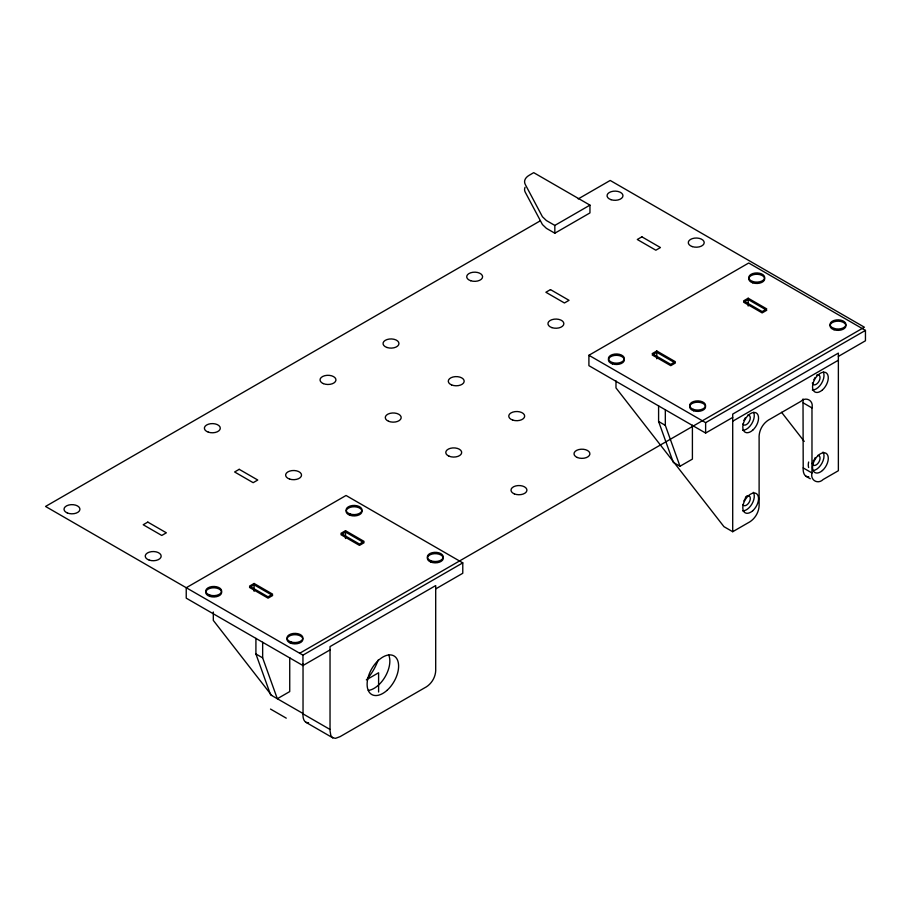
<?xml version="1.0" encoding="UTF-8"?>
<svg xmlns="http://www.w3.org/2000/svg" width="911" height="911" viewBox="0 0 911 911"><rect width="100%" height="100%" fill="white"/><g stroke="black" fill="none" stroke-linecap="round" stroke-linejoin="round"><path stroke-width="1.37" d="M303.033 713.518L270.59 694.854L255.911 653.973L255.923 638.383M289.732 657.696L289.732 691.574L277.32 698.737L262.653 657.856L262.653 642.266M692.406 425.209L692.406 459.098L680.005 466.261L673.263 462.367L658.596 421.486L658.596 405.896M680.005 466.261L665.326 425.369L665.326 409.779M540.075 220.94L45.55 506.448L302.953 655.146L302.953 665.542L330.033 649.907M578.212 198.917L610.199 180.458L864.402 327.22L299.753 653.221M589.952 205.134L533.709 172.657L529.234 175.254A15.908 9.178 0 0 0 525.271 184.432L542.421 216.727L546.384 220.53L554.833 225.416L589.952 205.134L589.952 212.923L554.833 233.205L546.384 228.331L542.421 224.527L525.271 192.232A15.908 9.178 0 0 1 525.043 187.324M732.706 417.42L705.626 433.055L588.905 365.664L588.905 355.279L748.728 263.006L865.45 330.397L865.45 340.782L838.371 356.417M254.112 584.794L249.512 587.447L268.062 598.163L272.662 595.509L254.112 584.794L254.112 591.296M345.52 532.024L340.919 534.677L359.469 545.393L364.07 542.74L345.52 532.024L345.52 538.515M656.785 352.318L652.185 354.971L670.747 365.675L675.336 363.022L656.785 352.318L656.785 358.809M748.193 299.537L743.592 302.19L762.154 312.906L766.755 310.252L748.193 299.537L748.193 306.028M302.953 655.146L462.777 562.873L462.777 573.27L435.697 588.905M588.905 355.279L705.626 422.658L865.45 330.397M732.706 421.224L838.371 360.221M366.336 679.845L378.6 672.762L378.6 692.018M732.706 531.717L747.863 522.971C755.06 519.418 759.637 511.492 759.114 503.487L759.114 438.453C758.578 430.447 763.156 422.522 770.353 418.98L800.723 401.444C806.053 396.137 813.899 400.669 811.974 407.934L811.974 472.968C810.038 480.234 817.884 484.766 823.214 479.459L838.371 470.714L838.371 353.092L732.706 414.095L732.706 531.717L723.949 526.66L615.984 387.915L615.984 380.9M808.752 476.76C803.957 477.341 802.842 471.534 803.206 467.912L803.012 398.961M308.567 722.73C303.773 723.323 302.668 717.515 303.033 713.894L303.033 664.017M332.72 737.796L335.567 738.32L340.11 736.635L424.446 687.953C431.643 684.4 436.221 676.474 435.697 668.469L435.697 585.579L330.033 646.582L330.033 730.827L330.852 735.598L332.72 737.796L305.732 722.207M803.206 402.878L811.974 407.934M803.206 467.912L811.974 472.968M805.905 476.237L810.289 478.765M658.596 421.486L665.326 425.369M462.777 562.873L346.043 495.482L186.231 587.754L186.231 598.151L302.953 665.542M255.911 653.973L262.653 657.856M303.033 713.894L330.033 729.472M270.51 709.065L286.259 718.153M781.581 412.307L804.219 441.402M271.683 695.423L213.311 620.402L213.311 611.987M705.626 422.658L705.626 433.055M554.833 225.416L554.833 233.205M745.722 496.825A5.5 3.177 -60 0 1 743.797 500.948M815.22 457.561A5.5 3.177 -60 0 1 813.193 461.068M815.049 377.473A5.5 3.177 -60 0 1 813.853 379.693M745.312 417.739A5.5 3.177 -60 0 1 743.797 420.358M753.295 492.316A11.137 6.434 -60 0 1 751.985 503.92A11.137 6.434 -60 0 1 742.59 510.855M746.416 496.21A5.5 3.177 -60 0 1 750.265 497.873A5.5 3.177 -60 0 1 747.453 504.421A5.5 3.177 -60 0 1 742.841 504.546M823.032 452.05A11.137 6.434 -60 0 1 821.984 463.175A11.137 6.434 -60 0 1 813.022 470.588M808.649 467.525A11.137 6.434 -60 0 1 808.649 462.014M817.691 455.432A5.5 3.177 -60 0 1 819.934 459.315A5.5 3.177 -60 0 1 815.892 465.065A5.5 3.177 -60 0 1 812.282 463.141M823.373 372.075A11.137 6.434 -60 0 1 821.437 383.542A11.137 6.434 -60 0 1 812.327 390.01M816.552 375.161A5.5 3.177 -60 0 1 820.037 377.61A5.5 3.177 -60 0 1 816.552 384.089A5.5 3.177 -60 0 1 812.339 382.973M753.636 412.341A11.137 6.434 -60 0 1 751.7 423.809A11.137 6.434 -60 0 1 742.59 430.277M747.589 415.165A5.5 3.177 -60 0 1 749.297 421.463A5.5 3.177 -60 0 1 742.841 423.968M378.145 660.076A35.472 20.475 -60 0 1 367.384 678.718M388.746 655.02A22.274 12.856 -60 0 1 385.239 676.6A22.274 12.856 -60 0 1 368.306 690.424M147.798 522.094L143.209 524.747L161.759 535.463L166.36 532.81L147.798 522.094M239.206 469.324L234.617 471.978L253.167 482.682L257.767 480.029L239.206 469.324M550.483 289.607L545.883 292.26L564.433 302.976L569.033 300.323L550.483 289.607M641.891 236.837L637.29 239.491L655.84 250.206L660.441 247.553L641.891 236.837M254.112 583.473L249.512 586.126L268.062 596.842L272.662 594.177L254.112 583.473M345.52 530.692L340.919 533.345L359.469 544.061L364.07 541.407L345.52 530.692M656.785 350.986L652.185 353.639L670.747 364.354L675.336 361.701L656.785 350.986M748.193 298.216L743.592 300.869L762.154 311.573L766.755 308.92L748.193 298.216M67.312 512.95A7.948 4.589 0 0 0 79.883 509.704A7.948 4.589 0 0 0 68.735 505.036A7.948 4.589 0 0 0 67.312 512.95M149.233 560.117A7.948 4.589 0 0 0 161.167 556.131A7.948 4.589 0 0 0 149.233 552.157A7.948 4.589 0 0 0 149.233 560.117M208.357 432.167A7.948 4.589 0 0 0 220.291 428.193A7.948 4.589 0 0 0 208.357 424.219A7.948 4.589 0 0 0 208.357 432.167M289.596 479.072A7.948 4.589 0 0 0 301.53 475.098A7.948 4.589 0 0 0 289.596 471.124A7.948 4.589 0 0 0 289.596 479.072M209.724 595.031A7.948 4.589 0 0 0 221.658 591.057A7.948 4.589 0 0 0 209.724 587.083A7.948 4.589 0 0 0 209.724 595.031M350.086 513.998A7.948 4.589 0 0 0 362.009 510.023A7.948 4.589 0 0 0 350.086 506.038A7.948 4.589 0 0 0 350.086 513.998M430.63 560.641A7.948 4.589 0 0 0 443.213 557.395A7.948 4.589 0 0 0 432.053 552.726A7.948 4.589 0 0 0 430.63 560.641M290.962 641.936A7.948 4.589 0 0 0 302.896 637.962A7.948 4.589 0 0 0 290.962 633.988A7.948 4.589 0 0 0 290.962 641.936M693.635 409.449A7.948 4.589 0 0 0 705.569 405.475A7.948 4.589 0 0 0 693.635 401.5A7.948 4.589 0 0 0 693.635 409.449M612.397 362.544A7.948 4.589 0 0 0 624.331 358.57A7.948 4.589 0 0 0 612.397 354.595A7.948 4.589 0 0 0 612.397 362.544M752.759 281.51A7.948 4.589 0 0 0 764.693 277.536A7.948 4.589 0 0 0 752.759 273.562A7.948 4.589 0 0 0 752.759 281.51M833.998 328.415A7.948 4.589 0 0 0 845.932 324.441A7.948 4.589 0 0 0 833.998 320.467A7.948 4.589 0 0 0 833.998 328.415M551.918 327.63A7.948 4.589 0 0 0 563.852 323.656A7.948 4.589 0 0 0 551.918 319.681A7.948 4.589 0 0 0 551.918 327.63M470.68 280.725A7.948 4.589 0 0 0 482.602 276.75A7.948 4.589 0 0 0 470.68 272.776A7.948 4.589 0 0 0 470.68 280.725M611.042 199.691A7.948 4.589 0 0 0 622.965 195.717A7.948 4.589 0 0 0 611.042 191.731A7.948 4.589 0 0 0 611.042 199.691M692.28 246.596A7.948 4.589 0 0 0 704.203 242.611A7.948 4.589 0 0 0 692.28 238.636A7.948 4.589 0 0 0 692.28 246.596M388.576 421.281A7.948 4.589 0 0 0 401.147 418.035A7.948 4.589 0 0 0 389.999 413.366A7.948 4.589 0 0 0 388.576 421.281M449.055 456.195A7.948 4.589 0 0 0 461.638 452.949A7.948 4.589 0 0 0 450.478 448.292A7.948 4.589 0 0 0 449.055 456.195M451.56 384.909A7.948 4.589 0 0 0 464.143 381.663A7.948 4.589 0 0 0 452.983 377.006A7.948 4.589 0 0 0 451.56 384.909M512.734 420.085A7.948 4.589 0 0 0 524.668 416.111A7.948 4.589 0 0 0 512.734 412.136A7.948 4.589 0 0 0 512.734 420.085M323.337 383.611A7.948 4.589 0 0 0 335.908 380.365A7.948 4.589 0 0 0 324.76 375.696A7.948 4.589 0 0 0 323.337 383.611M387.016 347.501A7.948 4.589 0 0 0 398.95 343.527A7.948 4.589 0 0 0 387.016 339.552A7.948 4.589 0 0 0 387.016 347.501M514.294 493.864A7.948 4.589 0 0 0 526.877 490.619A7.948 4.589 0 0 0 515.717 485.95A7.948 4.589 0 0 0 514.294 493.864M577.289 457.493A7.948 4.589 0 0 0 589.861 454.247A7.948 4.589 0 0 0 578.713 449.59A7.948 4.589 0 0 0 577.289 457.493M752.714 510.764A11.137 6.434 -60 0 0 756.244 493.523A11.137 6.434 -60 0 0 743.069 505.195A11.137 6.434 -60 0 0 752.714 510.764M822.451 470.509A11.137 6.434 -60 0 0 825.981 453.257A11.137 6.434 -60 0 0 812.806 464.94A11.137 6.434 -60 0 0 822.451 470.509M822.451 389.919A11.137 6.434 -60 0 0 825.981 372.679A11.137 6.434 -60 0 0 812.806 384.351A11.137 6.434 -60 0 0 822.451 389.919M752.714 430.186A11.137 6.434 -60 0 0 756.244 412.934A11.137 6.434 -60 0 0 743.069 424.617A11.137 6.434 -60 0 0 752.714 430.186M752.759 282.843A7.948 4.589 0 0 0 764.693 278.857A7.948 4.589 0 0 0 752.759 274.883A7.948 4.589 0 0 0 752.759 282.843M833.998 329.748A7.948 4.589 0 0 0 845.932 325.762A7.948 4.589 0 0 0 833.998 321.788A7.948 4.589 0 0 0 833.998 329.748M693.635 410.781A7.948 4.589 0 0 0 705.569 406.807A7.948 4.589 0 0 0 693.635 402.821A7.948 4.589 0 0 0 693.635 410.781M612.397 363.876A7.948 4.589 0 0 0 624.331 359.902A7.948 4.589 0 0 0 612.397 355.928A7.948 4.589 0 0 0 612.397 363.876M209.724 596.363A7.948 4.589 0 0 0 221.658 592.389A7.948 4.589 0 0 0 209.724 588.404A7.948 4.589 0 0 0 209.724 596.363M290.267 643.007A7.948 4.589 0 0 0 302.851 639.761A7.948 4.589 0 0 0 291.691 635.092A7.948 4.589 0 0 0 290.267 643.007M430.63 561.973A7.948 4.589 0 0 0 443.213 558.728A7.948 4.589 0 0 0 432.053 554.059A7.948 4.589 0 0 0 430.63 561.973M350.086 515.319A7.948 4.589 0 0 0 362.009 511.344A7.948 4.589 0 0 0 350.086 507.37A7.948 4.589 0 0 0 350.086 515.319M386.936 690.436A22.274 12.856 -60 0 0 393.996 655.931A22.274 12.856 -60 0 0 367.657 679.299A22.274 12.856 -60 0 0 386.936 690.436"/></g></svg>
